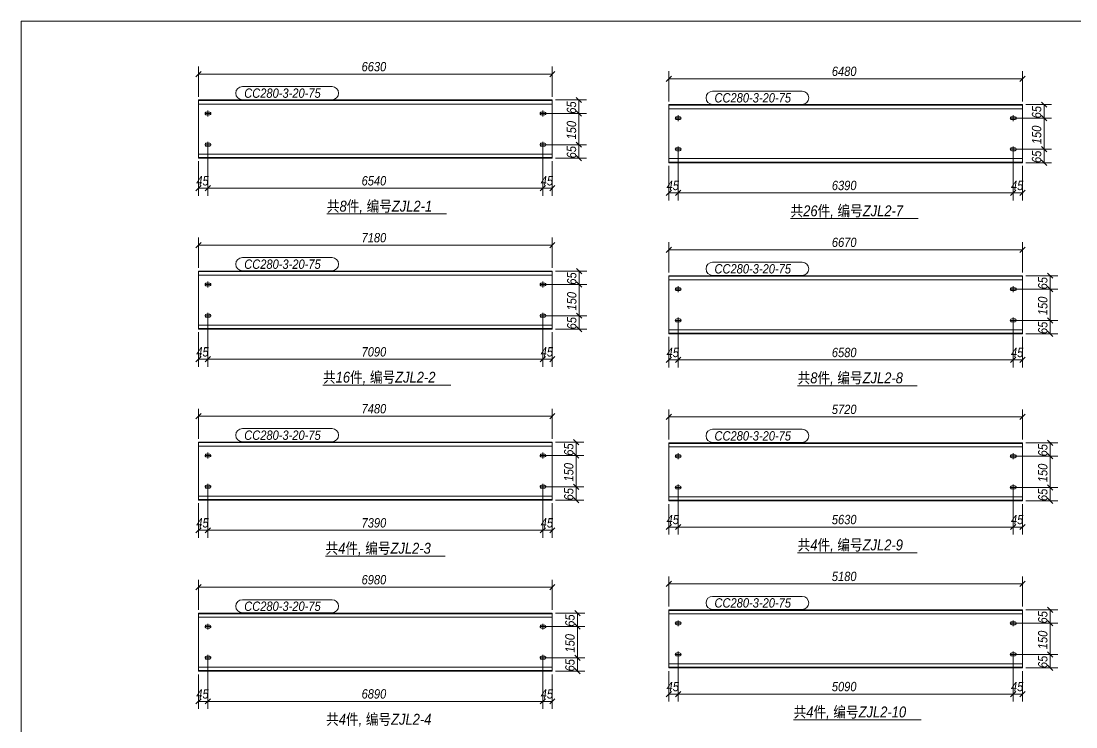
# Model space of a CAD drawing. Extents: x 857 to 4439, y -1249 to 4637.
# Drawn here: x 1462 to 1800.4, y 1367.1 to 1593.6 of the extents above; entities that cross this region are included whole.
import ezdxf

# ---------------------------------------------------------------- set-up
doc = ezdxf.new("R2010")
doc.units = 0
doc.header["$LTSCALE"] = 1000
doc.header["$MEASUREMENT"] = 0
doc.linetypes.add('XKITLINE00', pattern=[0])
doc.linetypes.add('XKITLINE02', pattern=[4, 2, -2])
for name, color, linetype, lineweight in [('Bolt', 7, 'Continuous', 0), ('DrawingSheet', 5, 'Continuous', 0), ('OtherObjectType', 1, 'Continuous', 0), ('Part', 2, 'Continuous', 0), ('PartMark', 3, 'Continuous', 0), ('Z-DIMENSIONS', 1, 'Continuous', 0)]:
    doc.layers.add(name, color=color, linetype=linetype, lineweight=lineweight)
doc.styles.add('Arial Italic', font='ariali.ttf')

# ---------------------------------------------------------------- blocks, each defined once
blk = doc.blocks.new('支架檩条2')
at = {"layer": 'Bolt', "color": 3, "linetype": 'XKITLINE00', "lineweight": 0}
for p, q in [((64.96, 386.28), (64.96, 384.41)), ((172.47, 384.41), (172.47, 386.28)), ((64.02, 385.34), (64.06, 385.52)), ((64.06, 385.16), (64.02, 385.34)), ((64.02, 385.34), (64.02, 385.34)), ((65.89, 385.34), (64.02, 385.34)), ((64.06, 385.52), (64.16, 385.67)), ((64.16, 385.01), (64.06, 385.16)), ((64.16, 385.67), (64.31, 385.77)), ((64.31, 384.91), (64.16, 385.01)), ((64.31, 385.77), (64.49, 385.81)), ((64.49, 384.88), (64.31, 384.91)), ((64.49, 385.81), (65.42, 385.81)), ((65.42, 384.88), (64.49, 384.88)), ((65.42, 385.81), (65.6, 385.77)), ((65.6, 384.91), (65.42, 384.88)), ((65.6, 385.77), (65.75, 385.67)), ((65.75, 385.01), (65.6, 384.91)), ((65.75, 385.67), (65.85, 385.52)), ((65.85, 385.16), (65.75, 385.01)), ((65.85, 385.52), (65.89, 385.34)), ((65.89, 385.34), (65.85, 385.16)), ((65.89, 385.34), (65.89, 385.34)), ((171.54, 385.34), (171.57, 385.52)), ((171.57, 385.16), (171.54, 385.34)), ((171.54, 385.34), (171.54, 385.34)), ((171.54, 385.34), (173.4, 385.34)), ((171.57, 385.52), (171.67, 385.67)), ((171.67, 385.01), (171.57, 385.16)), ((171.67, 385.67), (171.82, 385.77)), ((171.82, 384.91), (171.67, 385.01)), ((171.82, 385.77), (172, 385.81)), ((172, 384.88), (171.82, 384.91)), ((172, 385.81), (172.94, 385.81)), ((172.94, 384.88), (172, 384.88)), ((172.94, 385.81), (173.11, 385.77)), ((173.11, 384.91), (172.94, 384.88)), ((173.11, 385.77), (173.27, 385.67)), ((173.27, 385.01), (173.11, 384.91)), ((173.27, 385.67), (173.37, 385.52)), ((173.37, 385.16), (173.27, 385.01)), ((173.37, 385.52), (173.4, 385.34)), ((173.4, 385.34), (173.37, 385.16)), ((173.4, 385.34), (173.4, 385.34)), ((214.93, 383.85), (214.96, 384.03)), ((214.96, 383.67), (214.93, 383.85)), ((214.93, 383.85), (214.93, 383.85)), ((216.8, 383.85), (214.93, 383.85)), ((214.96, 384.03), (215.07, 384.18)), ((215.07, 383.52), (214.96, 383.67)), ((215.07, 384.18), (215.22, 384.28)), ((215.22, 383.42), (215.07, 383.52)), ((215.22, 384.28), (215.4, 384.31)), ((215.4, 383.38), (215.22, 383.42)), ((215.4, 384.31), (216.33, 384.31)), ((216.33, 383.38), (215.4, 383.38)), ((215.86, 384.78), (215.86, 382.91)), ((216.33, 384.31), (216.51, 384.28)), ((216.51, 383.42), (216.33, 383.38)), ((216.51, 384.28), (216.66, 384.18)), ((216.66, 383.52), (216.51, 383.42)), ((216.66, 384.18), (216.76, 384.03)), ((216.76, 383.67), (216.66, 383.52)), ((216.76, 384.03), (216.8, 383.85)), ((216.8, 383.85), (216.76, 383.67)), ((216.8, 383.85), (216.8, 383.85)), ((322.44, 383.85), (322.48, 384.03)), ((322.48, 383.67), (322.44, 383.85)), ((322.44, 383.85), (322.44, 383.85)), ((322.44, 383.85), (324.31, 383.85)), ((322.48, 384.03), (322.58, 384.18)), ((322.58, 383.52), (322.48, 383.67)), ((322.58, 384.18), (322.73, 384.28)), ((322.73, 383.42), (322.58, 383.52)), ((322.73, 384.28), (322.91, 384.31)), ((322.91, 383.38), (322.73, 383.42)), ((322.91, 384.31), (323.84, 384.31)), ((323.84, 383.38), (322.91, 383.38)), ((323.38, 382.91), (323.38, 384.78)), ((323.84, 384.31), (324.02, 384.28)), ((324.02, 383.42), (323.84, 383.38)), ((324.02, 384.28), (324.17, 384.18)), ((324.17, 383.52), (324.02, 383.42)), ((324.17, 384.18), (324.27, 384.03)), ((324.27, 383.67), (324.17, 383.52)), ((324.27, 384.03), (324.31, 383.85)), ((324.31, 383.85), (324.27, 383.67)), ((324.31, 383.85), (324.31, 383.85)), ((64.16, 375.67), (64.31, 375.77)), ((64.31, 375.77), (64.49, 375.81)), ((64.49, 375.81), (65.42, 375.81)), ((64.96, 376.28), (64.96, 374.41)), ((65.42, 375.81), (65.6, 375.77)), ((65.6, 375.77), (65.75, 375.67)), ((171.67, 375.67), (171.82, 375.77)), ((171.82, 375.77), (172, 375.81)), ((172, 375.81), (172.94, 375.81)), ((172.47, 374.41), (172.47, 376.28)), ((172.94, 375.81), (173.11, 375.77)), ((173.11, 375.77), (173.27, 375.67)), ((64.02, 375.34), (64.06, 375.52)), ((64.06, 375.16), (64.02, 375.34)), ((64.02, 375.34), (64.02, 375.34)), ((65.89, 375.34), (64.02, 375.34)), ((64.06, 375.52), (64.16, 375.67)), ((64.16, 375.01), (64.06, 375.16)), ((64.31, 374.91), (64.16, 375.01)), ((64.49, 374.88), (64.31, 374.91)), ((65.42, 374.88), (64.49, 374.88)), ((65.6, 374.91), (65.42, 374.88)), ((65.75, 375.01), (65.6, 374.91)), ((65.75, 375.67), (65.85, 375.52)), ((65.85, 375.16), (65.75, 375.01)), ((65.85, 375.52), (65.89, 375.34)), ((65.89, 375.34), (65.85, 375.16)), ((65.89, 375.34), (65.89, 375.34)), ((171.54, 375.34), (171.57, 375.52)), ((171.57, 375.16), (171.54, 375.34)), ((171.54, 375.34), (171.54, 375.34)), ((171.54, 375.34), (173.4, 375.34)), ((171.57, 375.52), (171.67, 375.67)), ((171.67, 375.01), (171.57, 375.16)), ((171.82, 374.91), (171.67, 375.01)), ((172, 374.88), (171.82, 374.91)), ((172.94, 374.88), (172, 374.88)), ((173.11, 374.91), (172.94, 374.88)), ((173.27, 375.01), (173.11, 374.91)), ((173.27, 375.67), (173.37, 375.52)), ((173.37, 375.16), (173.27, 375.01)), ((173.37, 375.52), (173.4, 375.34)), ((173.4, 375.34), (173.37, 375.16)), ((173.4, 375.34), (173.4, 375.34)), ((214.93, 373.85), (214.96, 374.03)), ((214.96, 373.67), (214.93, 373.85)), ((214.93, 373.85), (214.93, 373.85)), ((216.8, 373.85), (214.93, 373.85)), ((214.96, 374.03), (215.07, 374.18)), ((215.07, 373.52), (214.96, 373.67)), ((215.07, 374.18), (215.22, 374.28)), ((215.22, 373.42), (215.07, 373.52)), ((215.22, 374.28), (215.4, 374.31)), ((215.4, 373.38), (215.22, 373.42)), ((215.4, 374.31), (216.33, 374.31)), ((216.33, 373.38), (215.4, 373.38)), ((215.86, 374.78), (215.86, 372.91)), ((216.33, 374.31), (216.51, 374.28)), ((216.51, 373.42), (216.33, 373.38)), ((216.51, 374.28), (216.66, 374.18)), ((216.66, 373.52), (216.51, 373.42)), ((216.66, 374.18), (216.76, 374.03)), ((216.76, 373.67), (216.66, 373.52)), ((216.76, 374.03), (216.8, 373.85)), ((216.8, 373.85), (216.76, 373.67)), ((216.8, 373.85), (216.8, 373.85)), ((322.44, 373.85), (322.48, 374.03)), ((322.48, 373.67), (322.44, 373.85)), ((322.44, 373.85), (322.44, 373.85)), ((322.44, 373.85), (324.31, 373.85)), ((322.48, 374.03), (322.58, 374.18)), ((322.58, 373.52), (322.48, 373.67)), ((322.58, 374.18), (322.73, 374.28)), ((322.73, 373.42), (322.58, 373.52)), ((322.73, 374.28), (322.91, 374.31)), ((322.91, 373.38), (322.73, 373.42)), ((322.91, 374.31), (323.84, 374.31)), ((323.84, 373.38), (322.91, 373.38)), ((323.38, 372.91), (323.38, 374.78)), ((323.84, 374.31), (324.02, 374.28)), ((324.02, 373.42), (323.84, 373.38)), ((324.02, 374.28), (324.17, 374.18)), ((324.17, 373.52), (324.02, 373.42)), ((324.17, 374.18), (324.27, 374.03)), ((324.27, 373.67), (324.17, 373.52)), ((324.27, 374.03), (324.31, 373.85)), ((324.31, 373.85), (324.27, 373.67)), ((324.31, 373.85), (324.31, 373.85)), ((64.02, 330.46), (64.06, 330.64)), ((64.06, 330.28), (64.02, 330.46)), ((64.02, 330.46), (64.02, 330.46)), ((65.89, 330.46), (64.02, 330.46)), ((64.06, 330.64), (64.16, 330.79)), ((64.16, 330.13), (64.06, 330.28)), ((64.16, 330.79), (64.31, 330.89)), ((64.31, 330.03), (64.16, 330.13)), ((64.31, 330.89), (64.49, 330.92)), ((64.49, 329.99), (64.31, 330.03)), ((64.49, 330.92), (65.42, 330.92)), ((65.42, 329.99), (64.49, 329.99)), ((64.96, 331.39), (64.96, 329.52)), ((65.42, 330.92), (65.6, 330.89)), ((65.6, 330.03), (65.42, 329.99)), ((65.6, 330.89), (65.75, 330.79)), ((65.75, 330.13), (65.6, 330.03)), ((65.75, 330.79), (65.85, 330.64)), ((65.85, 330.28), (65.75, 330.13)), ((65.85, 330.64), (65.89, 330.46)), ((65.89, 330.46), (65.85, 330.28)), ((65.89, 330.46), (65.89, 330.46)), ((171.54, 330.46), (171.57, 330.64)), ((171.57, 330.28), (171.54, 330.46)), ((171.54, 330.46), (171.54, 330.46)), ((171.54, 330.46), (173.4, 330.46)), ((171.57, 330.64), (171.67, 330.79)), ((171.67, 330.13), (171.57, 330.28)), ((171.67, 330.79), (171.82, 330.89)), ((171.82, 330.03), (171.67, 330.13)), ((171.82, 330.89), (172, 330.92)), ((172, 329.99), (171.82, 330.03)), ((172, 330.92), (172.94, 330.92)), ((172.94, 329.99), (172, 329.99)), ((172.47, 329.52), (172.47, 331.39)), ((172.94, 330.92), (173.11, 330.89)), ((173.11, 330.03), (172.94, 329.99)), ((173.11, 330.89), (173.27, 330.79)), ((173.27, 330.13), (173.11, 330.03)), ((173.27, 330.79), (173.37, 330.64)), ((173.37, 330.28), (173.27, 330.13)), ((173.37, 330.64), (173.4, 330.46)), ((173.4, 330.46), (173.37, 330.28)), ((173.4, 330.46), (173.4, 330.46)), ((214.96, 329.14), (214.93, 328.96)), ((214.93, 328.96), (214.96, 328.78)), ((214.93, 328.96), (214.93, 328.96)), ((216.8, 328.96), (214.93, 328.96)), ((215.07, 329.29), (214.96, 329.14)), ((214.96, 328.78), (215.07, 328.63)), ((215.22, 329.39), (215.07, 329.29)), ((215.07, 328.63), (215.22, 328.53)), ((215.4, 329.43), (215.22, 329.39)), ((215.22, 328.53), (215.4, 328.5)), ((216.33, 329.43), (215.4, 329.43)), ((215.4, 328.5), (216.33, 328.5)), ((215.86, 328.03), (215.86, 329.9)), ((216.51, 329.39), (216.33, 329.43)), ((216.33, 328.5), (216.51, 328.53)), ((216.66, 329.29), (216.51, 329.39)), ((216.51, 328.53), (216.66, 328.63)), ((216.76, 329.14), (216.66, 329.29)), ((216.66, 328.63), (216.76, 328.78)), ((216.8, 328.96), (216.76, 329.14)), ((216.76, 328.78), (216.8, 328.96)), ((216.8, 328.96), (216.8, 328.96)), ((322.48, 329.14), (322.44, 328.96)), ((322.44, 328.96), (322.44, 328.96)), ((322.44, 328.96), (322.48, 328.78)), ((322.44, 328.96), (324.31, 328.96)), ((322.58, 329.29), (322.48, 329.14)), ((322.48, 328.78), (322.58, 328.63)), ((322.73, 329.39), (322.58, 329.29)), ((322.58, 328.63), (322.73, 328.53)), ((322.91, 329.43), (322.73, 329.39)), ((322.73, 328.53), (322.91, 328.5)), ((323.84, 329.43), (322.91, 329.43)), ((322.91, 328.5), (323.84, 328.5)), ((323.38, 329.9), (323.38, 328.03)), ((324.02, 329.39), (323.84, 329.43)), ((323.84, 328.5), (324.02, 328.53)), ((324.17, 329.29), (324.02, 329.39)), ((324.02, 328.53), (324.17, 328.63)), ((324.27, 329.14), (324.17, 329.29)), ((324.17, 328.63), (324.27, 328.78)), ((324.31, 328.96), (324.27, 329.14)), ((324.27, 328.78), (324.31, 328.96)), ((324.31, 328.96), (324.31, 328.96)), ((64.02, 320.46), (64.06, 320.64)), ((64.06, 320.28), (64.02, 320.46)), ((64.02, 320.46), (64.02, 320.46)), ((65.89, 320.46), (64.02, 320.46)), ((64.06, 320.64), (64.16, 320.79)), ((64.16, 320.13), (64.06, 320.28)), ((64.16, 320.79), (64.31, 320.89)), ((64.31, 320.03), (64.16, 320.13)), ((64.31, 320.89), (64.49, 320.92)), ((64.49, 319.99), (64.31, 320.03)), ((64.49, 320.92), (65.42, 320.92)), ((65.42, 319.99), (64.49, 319.99)), ((64.96, 321.39), (64.96, 319.52)), ((65.42, 320.92), (65.6, 320.89)), ((65.6, 320.03), (65.42, 319.99)), ((65.6, 320.89), (65.75, 320.79)), ((65.75, 320.13), (65.6, 320.03)), ((65.75, 320.79), (65.85, 320.64)), ((65.85, 320.28), (65.75, 320.13)), ((65.85, 320.64), (65.89, 320.46)), ((65.89, 320.46), (65.85, 320.28)), ((65.89, 320.46), (65.89, 320.46)), ((171.54, 320.46), (171.57, 320.64)), ((171.57, 320.28), (171.54, 320.46)), ((171.54, 320.46), (171.54, 320.46)), ((171.54, 320.46), (173.4, 320.46)), ((171.57, 320.64), (171.67, 320.79)), ((171.67, 320.13), (171.57, 320.28)), ((171.67, 320.79), (171.82, 320.89)), ((171.82, 320.03), (171.67, 320.13)), ((171.82, 320.89), (172, 320.92)), ((172, 319.99), (171.82, 320.03)), ((172, 320.92), (172.94, 320.92)), ((172.94, 319.99), (172, 319.99)), ((172.47, 319.52), (172.47, 321.39)), ((172.94, 320.92), (173.11, 320.89)), ((173.11, 320.03), (172.94, 319.99)), ((173.11, 320.89), (173.27, 320.79)), ((173.27, 320.13), (173.11, 320.03)), ((173.27, 320.79), (173.37, 320.64)), ((173.37, 320.28), (173.27, 320.13)), ((173.37, 320.64), (173.4, 320.46)), ((173.4, 320.46), (173.37, 320.28)), ((173.4, 320.46), (173.4, 320.46)), ((214.96, 319.14), (214.93, 318.96)), ((214.93, 318.96), (214.96, 318.78)), ((214.93, 318.96), (214.93, 318.96)), ((216.8, 318.96), (214.93, 318.96)), ((215.07, 319.29), (214.96, 319.14)), ((214.96, 318.78), (215.07, 318.63)), ((215.22, 319.39), (215.07, 319.29)), ((215.07, 318.63), (215.22, 318.53)), ((215.4, 319.43), (215.22, 319.39)), ((215.22, 318.53), (215.4, 318.5)), ((216.33, 319.43), (215.4, 319.43)), ((215.4, 318.5), (216.33, 318.5)), ((215.86, 318.03), (215.86, 319.9)), ((216.51, 319.39), (216.33, 319.43)), ((216.33, 318.5), (216.51, 318.53)), ((216.66, 319.29), (216.51, 319.39)), ((216.51, 318.53), (216.66, 318.63)), ((216.76, 319.14), (216.66, 319.29)), ((216.66, 318.63), (216.76, 318.78)), ((216.8, 318.96), (216.76, 319.14)), ((216.76, 318.78), (216.8, 318.96)), ((216.8, 318.96), (216.8, 318.96)), ((322.48, 319.14), (322.44, 318.96)), ((322.44, 318.96), (322.44, 318.96)), ((322.44, 318.96), (322.48, 318.78)), ((322.44, 318.96), (324.31, 318.96)), ((322.58, 319.29), (322.48, 319.14)), ((322.48, 318.78), (322.58, 318.63)), ((322.73, 319.39), (322.58, 319.29)), ((322.58, 318.63), (322.73, 318.53)), ((322.91, 319.43), (322.73, 319.39)), ((322.73, 318.53), (322.91, 318.5)), ((323.84, 319.43), (322.91, 319.43)), ((322.91, 318.5), (323.84, 318.5)), ((323.38, 319.9), (323.38, 318.03)), ((324.02, 319.39), (323.84, 319.43)), ((323.84, 318.5), (324.02, 318.53)), ((324.17, 319.29), (324.02, 319.39)), ((324.02, 318.53), (324.17, 318.63)), ((324.27, 319.14), (324.17, 319.29)), ((324.17, 318.63), (324.27, 318.78)), ((324.31, 318.96), (324.27, 319.14)), ((324.27, 318.78), (324.31, 318.96)), ((324.31, 318.96), (324.31, 318.96)), ((64.02, 275.57), (64.06, 275.75)), ((64.06, 275.39), (64.02, 275.57)), ((64.02, 275.57), (64.02, 275.57)), ((65.89, 275.57), (64.02, 275.57)), ((64.06, 275.75), (64.16, 275.9)), ((64.16, 275.24), (64.06, 275.39)), ((64.16, 275.9), (64.31, 276)), ((64.31, 275.14), (64.16, 275.24)), ((64.31, 276), (64.49, 276.04)), ((64.49, 275.11), (64.31, 275.14)), ((64.49, 276.04), (65.42, 276.04)), ((65.42, 275.11), (64.49, 275.11)), ((64.96, 276.51), (64.96, 274.64)), ((65.42, 276.04), (65.6, 276)), ((65.6, 275.14), (65.42, 275.11)), ((65.6, 276), (65.75, 275.9)), ((65.75, 275.24), (65.6, 275.14)), ((65.75, 275.9), (65.85, 275.75)), ((65.85, 275.39), (65.75, 275.24)), ((65.85, 275.75), (65.89, 275.57)), ((65.89, 275.57), (65.85, 275.39)), ((65.89, 275.57), (65.89, 275.57)), ((171.54, 275.57), (171.57, 275.75)), ((171.57, 275.39), (171.54, 275.57)), ((171.54, 275.57), (171.54, 275.57)), ((171.54, 275.57), (173.4, 275.57)), ((171.57, 275.75), (171.67, 275.9)), ((171.67, 275.24), (171.57, 275.39)), ((171.67, 275.9), (171.82, 276)), ((171.82, 275.14), (171.67, 275.24)), ((171.82, 276), (172, 276.04)), ((172, 275.11), (171.82, 275.14)), ((172, 276.04), (172.94, 276.04)), ((172.94, 275.11), (172, 275.11)), ((172.47, 274.64), (172.47, 276.51)), ((172.94, 276.04), (173.11, 276)), ((173.11, 275.14), (172.94, 275.11)), ((173.11, 276), (173.27, 275.9)), ((173.27, 275.24), (173.11, 275.14)), ((173.27, 275.9), (173.37, 275.75)), ((173.37, 275.39), (173.27, 275.24)), ((173.37, 275.75), (173.4, 275.57)), ((173.4, 275.57), (173.37, 275.39)), ((173.4, 275.57), (173.4, 275.57)), ((214.96, 275.54), (214.93, 275.36)), ((214.93, 275.36), (214.96, 275.18)), ((214.93, 275.36), (214.93, 275.36)), ((216.8, 275.36), (214.93, 275.36)), ((215.07, 275.69), (214.96, 275.54)), ((214.96, 275.18), (215.07, 275.03)), ((215.22, 275.79), (215.07, 275.69)), ((215.07, 275.03), (215.22, 274.93)), ((215.4, 275.82), (215.22, 275.79)), ((215.22, 274.93), (215.4, 274.89)), ((216.33, 275.82), (215.4, 275.82)), ((215.4, 274.89), (216.33, 274.89)), ((215.86, 274.42), (215.86, 276.29)), ((216.51, 275.79), (216.33, 275.82)), ((216.33, 274.89), (216.51, 274.93)), ((216.66, 275.69), (216.51, 275.79)), ((216.51, 274.93), (216.66, 275.03)), ((216.76, 275.54), (216.66, 275.69)), ((216.66, 275.03), (216.76, 275.18)), ((216.8, 275.36), (216.76, 275.54)), ((216.76, 275.18), (216.8, 275.36)), ((216.8, 275.36), (216.8, 275.36)), ((322.48, 275.54), (322.44, 275.36)), ((322.44, 275.36), (322.44, 275.36)), ((322.44, 275.36), (322.48, 275.18)), ((322.44, 275.36), (324.31, 275.36)), ((322.58, 275.69), (322.48, 275.54)), ((322.48, 275.18), (322.58, 275.03)), ((322.73, 275.79), (322.58, 275.69)), ((322.58, 275.03), (322.73, 274.93)), ((322.91, 275.82), (322.73, 275.79)), ((322.73, 274.93), (322.91, 274.89)), ((323.84, 275.82), (322.91, 275.82)), ((322.91, 274.89), (323.84, 274.89)), ((323.38, 276.29), (323.38, 274.42)), ((324.02, 275.79), (323.84, 275.82)), ((323.84, 274.89), (324.02, 274.93)), ((324.17, 275.69), (324.02, 275.79)), ((324.02, 274.93), (324.17, 275.03)), ((324.27, 275.54), (324.17, 275.69)), ((324.17, 275.03), (324.27, 275.18)), ((324.31, 275.36), (324.27, 275.54)), ((324.27, 275.18), (324.31, 275.36)), ((324.31, 275.36), (324.31, 275.36)), ((64.02, 265.57), (64.06, 265.75)), ((64.06, 265.39), (64.02, 265.57)), ((64.02, 265.57), (64.02, 265.57)), ((65.89, 265.57), (64.02, 265.57)), ((64.06, 265.75), (64.16, 265.9)), ((64.16, 265.24), (64.06, 265.39)), ((64.16, 265.9), (64.31, 266)), ((64.31, 265.14), (64.16, 265.24)), ((64.31, 266), (64.49, 266.04)), ((64.49, 265.11), (64.31, 265.14)), ((64.49, 266.04), (65.42, 266.04)), ((65.42, 265.11), (64.49, 265.11)), ((64.96, 266.51), (64.96, 264.64)), ((65.42, 266.04), (65.6, 266)), ((65.6, 265.14), (65.42, 265.11)), ((65.6, 266), (65.75, 265.9)), ((65.75, 265.24), (65.6, 265.14)), ((65.75, 265.9), (65.85, 265.75)), ((65.85, 265.39), (65.75, 265.24)), ((65.85, 265.75), (65.89, 265.57)), ((65.89, 265.57), (65.85, 265.39)), ((65.89, 265.57), (65.89, 265.57)), ((171.54, 265.57), (171.57, 265.75)), ((171.57, 265.39), (171.54, 265.57)), ((171.54, 265.57), (171.54, 265.57)), ((171.54, 265.57), (173.4, 265.57)), ((171.57, 265.75), (171.67, 265.9)), ((171.67, 265.24), (171.57, 265.39)), ((171.67, 265.9), (171.82, 266)), ((171.82, 265.14), (171.67, 265.24)), ((171.82, 266), (172, 266.04)), ((172, 265.11), (171.82, 265.14)), ((172, 266.04), (172.94, 266.04)), ((172.94, 265.11), (172, 265.11)), ((172.47, 264.64), (172.47, 266.51)), ((172.94, 266.04), (173.11, 266)), ((173.11, 265.14), (172.94, 265.11)), ((173.11, 266), (173.27, 265.9)), ((173.27, 265.24), (173.11, 265.14)), ((173.27, 265.9), (173.37, 265.75)), ((173.37, 265.39), (173.27, 265.24)), ((173.37, 265.75), (173.4, 265.57)), ((173.4, 265.57), (173.37, 265.39)), ((173.4, 265.57), (173.4, 265.57)), ((214.96, 265.54), (214.93, 265.36)), ((214.93, 265.36), (214.96, 265.18)), ((214.93, 265.36), (214.93, 265.36)), ((216.8, 265.36), (214.93, 265.36)), ((215.07, 265.69), (214.96, 265.54)), ((214.96, 265.18), (215.07, 265.03)), ((215.22, 265.79), (215.07, 265.69)), ((215.07, 265.03), (215.22, 264.93)), ((215.4, 265.82), (215.22, 265.79)), ((215.22, 264.93), (215.4, 264.89)), ((216.33, 265.82), (215.4, 265.82)), ((215.4, 264.89), (216.33, 264.89)), ((215.86, 264.42), (215.86, 266.29)), ((216.51, 265.79), (216.33, 265.82)), ((216.33, 264.89), (216.51, 264.93)), ((216.66, 265.69), (216.51, 265.79)), ((216.51, 264.93), (216.66, 265.03)), ((216.76, 265.54), (216.66, 265.69)), ((216.66, 265.03), (216.76, 265.18)), ((216.8, 265.36), (216.76, 265.54)), ((216.76, 265.18), (216.8, 265.36)), ((216.8, 265.36), (216.8, 265.36)), ((322.48, 265.54), (322.44, 265.36)), ((322.44, 265.36), (322.44, 265.36)), ((322.44, 265.36), (322.48, 265.18)), ((322.44, 265.36), (324.31, 265.36)), ((322.58, 265.69), (322.48, 265.54)), ((322.48, 265.18), (322.58, 265.03)), ((322.73, 265.79), (322.58, 265.69)), ((322.58, 265.03), (322.73, 264.93)), ((322.91, 265.82), (322.73, 265.79)), ((322.73, 264.93), (322.91, 264.89)), ((323.84, 265.82), (322.91, 265.82)), ((322.91, 264.89), (323.84, 264.89)), ((323.38, 266.29), (323.38, 264.42)), ((324.02, 265.79), (323.84, 265.82)), ((323.84, 264.89), (324.02, 264.93)), ((324.17, 265.69), (324.02, 265.79)), ((324.02, 264.93), (324.17, 265.03)), ((324.27, 265.54), (324.17, 265.69)), ((324.17, 265.03), (324.27, 265.18)), ((324.31, 265.36), (324.27, 265.54)), ((324.27, 265.18), (324.31, 265.36)), ((324.31, 265.36), (324.31, 265.36)), ((64.02, 220.69), (64.06, 220.87)), ((64.06, 220.51), (64.02, 220.69)), ((64.02, 220.69), (64.02, 220.69)), ((65.89, 220.69), (64.02, 220.69)), ((64.06, 220.87), (64.16, 221.02)), ((64.16, 220.36), (64.06, 220.51)), ((64.16, 221.02), (64.31, 221.12)), ((64.31, 220.26), (64.16, 220.36)), ((64.31, 221.12), (64.49, 221.15)), ((64.49, 220.22), (64.31, 220.26)), ((64.49, 221.15), (65.42, 221.15)), ((65.42, 220.22), (64.49, 220.22)), ((64.96, 221.62), (64.96, 219.75)), ((65.42, 221.15), (65.6, 221.12)), ((65.6, 220.26), (65.42, 220.22)), ((65.6, 221.12), (65.75, 221.02)), ((65.75, 220.36), (65.6, 220.26)), ((65.75, 221.02), (65.85, 220.87)), ((65.85, 220.51), (65.75, 220.36)), ((65.85, 220.87), (65.89, 220.69)), ((65.89, 220.69), (65.85, 220.51)), ((65.89, 220.69), (65.89, 220.69)), ((171.54, 220.69), (171.57, 220.87)), ((171.57, 220.51), (171.54, 220.69)), ((171.54, 220.69), (171.54, 220.69)), ((171.54, 220.69), (173.4, 220.69)), ((171.57, 220.87), (171.67, 221.02)), ((171.67, 220.36), (171.57, 220.51)), ((171.67, 221.02), (171.82, 221.12)), ((171.82, 220.26), (171.67, 220.36)), ((171.82, 221.12), (172, 221.15)), ((172, 220.22), (171.82, 220.26)), ((172, 221.15), (172.94, 221.15)), ((172.94, 220.22), (172, 220.22)), ((172.47, 219.75), (172.47, 221.62)), ((172.94, 221.15), (173.11, 221.12)), ((173.11, 220.26), (172.94, 220.22)), ((173.11, 221.12), (173.27, 221.02)), ((173.27, 220.36), (173.11, 220.26)), ((173.27, 221.02), (173.37, 220.87)), ((173.37, 220.51), (173.27, 220.36)), ((173.37, 220.87), (173.4, 220.69)), ((173.4, 220.69), (173.37, 220.51)), ((173.4, 220.69), (173.4, 220.69)), ((214.96, 221.93), (214.93, 221.75)), ((214.93, 221.75), (214.96, 221.57)), ((214.93, 221.75), (214.93, 221.75)), ((216.8, 221.75), (214.93, 221.75)), ((215.07, 222.08), (214.96, 221.93)), ((214.96, 221.57), (215.07, 221.42)), ((215.22, 222.18), (215.07, 222.08)), ((215.07, 221.42), (215.22, 221.32)), ((215.4, 222.22), (215.22, 222.18)), ((215.22, 221.32), (215.4, 221.29)), ((216.33, 222.22), (215.4, 222.22)), ((215.4, 221.29), (216.33, 221.29)), ((215.86, 220.82), (215.86, 222.69)), ((216.51, 222.18), (216.33, 222.22)), ((216.33, 221.29), (216.51, 221.32)), ((216.66, 222.08), (216.51, 222.18)), ((216.51, 221.32), (216.66, 221.42)), ((216.76, 221.93), (216.66, 222.08)), ((216.66, 221.42), (216.76, 221.57)), ((216.8, 221.75), (216.76, 221.93)), ((216.76, 221.57), (216.8, 221.75)), ((216.8, 221.75), (216.8, 221.75)), ((322.48, 221.93), (322.44, 221.75)), ((322.44, 221.75), (322.44, 221.75)), ((322.44, 221.75), (322.48, 221.57)), ((322.44, 221.75), (324.31, 221.75)), ((322.58, 222.08), (322.48, 221.93)), ((322.48, 221.57), (322.58, 221.42)), ((322.73, 222.18), (322.58, 222.08)), ((322.58, 221.42), (322.73, 221.32)), ((322.91, 222.22), (322.73, 222.18)), ((322.73, 221.32), (322.91, 221.29)), ((323.84, 222.22), (322.91, 222.22)), ((322.91, 221.29), (323.84, 221.29)), ((323.38, 222.69), (323.38, 220.82)), ((324.02, 222.18), (323.84, 222.22)), ((323.84, 221.29), (324.02, 221.32)), ((324.17, 222.08), (324.02, 222.18)), ((324.02, 221.32), (324.17, 221.42)), ((324.27, 221.93), (324.17, 222.08)), ((324.17, 221.42), (324.27, 221.57)), ((324.31, 221.75), (324.27, 221.93)), ((324.27, 221.57), (324.31, 221.75)), ((324.31, 221.75), (324.31, 221.75)), ((64.02, 210.69), (64.06, 210.87)), ((64.06, 210.51), (64.02, 210.69)), ((64.02, 210.69), (64.02, 210.69)), ((65.89, 210.69), (64.02, 210.69)), ((64.06, 210.87), (64.16, 211.02)), ((64.16, 210.36), (64.06, 210.51)), ((64.16, 211.02), (64.31, 211.12)), ((64.31, 210.26), (64.16, 210.36)), ((64.31, 211.12), (64.49, 211.15)), ((64.49, 210.22), (64.31, 210.26)), ((64.49, 211.15), (65.42, 211.15)), ((65.42, 210.22), (64.49, 210.22)), ((64.96, 211.62), (64.96, 209.75)), ((65.42, 211.15), (65.6, 211.12)), ((65.6, 210.26), (65.42, 210.22)), ((65.6, 211.12), (65.75, 211.02)), ((65.75, 210.36), (65.6, 210.26)), ((65.75, 211.02), (65.85, 210.87)), ((65.85, 210.51), (65.75, 210.36)), ((65.85, 210.87), (65.89, 210.69)), ((65.89, 210.69), (65.85, 210.51)), ((65.89, 210.69), (65.89, 210.69)), ((171.54, 210.69), (171.57, 210.87)), ((171.57, 210.51), (171.54, 210.69)), ((171.54, 210.69), (171.54, 210.69)), ((171.54, 210.69), (173.4, 210.69)), ((171.57, 210.87), (171.67, 211.02)), ((171.67, 210.36), (171.57, 210.51)), ((171.67, 211.02), (171.82, 211.12)), ((171.82, 210.26), (171.67, 210.36)), ((171.82, 211.12), (172, 211.15)), ((172, 210.22), (171.82, 210.26)), ((172, 211.15), (172.94, 211.15)), ((172.94, 210.22), (172, 210.22)), ((172.47, 209.75), (172.47, 211.62)), ((172.94, 211.15), (173.11, 211.12)), ((173.11, 210.26), (172.94, 210.22)), ((173.11, 211.12), (173.27, 211.02)), ((173.27, 210.36), (173.11, 210.26)), ((173.27, 211.02), (173.37, 210.87)), ((173.37, 210.51), (173.27, 210.36)), ((173.37, 210.87), (173.4, 210.69)), ((173.4, 210.69), (173.37, 210.51)), ((173.4, 210.69), (173.4, 210.69)), ((214.96, 211.93), (214.93, 211.75)), ((214.93, 211.75), (214.96, 211.57)), ((214.93, 211.75), (214.93, 211.75)), ((216.8, 211.75), (214.93, 211.75)), ((215.07, 212.08), (214.96, 211.93)), ((214.96, 211.57), (215.07, 211.42)), ((215.22, 212.18), (215.07, 212.08)), ((215.07, 211.42), (215.22, 211.32)), ((215.4, 212.22), (215.22, 212.18)), ((215.22, 211.32), (215.4, 211.29)), ((216.33, 212.22), (215.4, 212.22)), ((215.4, 211.29), (216.33, 211.29)), ((215.86, 210.82), (215.86, 212.69)), ((216.51, 212.18), (216.33, 212.22)), ((216.33, 211.29), (216.51, 211.32)), ((216.66, 212.08), (216.51, 212.18)), ((216.51, 211.32), (216.66, 211.42)), ((216.76, 211.93), (216.66, 212.08)), ((216.66, 211.42), (216.76, 211.57)), ((216.8, 211.75), (216.76, 211.93)), ((216.76, 211.57), (216.8, 211.75)), ((216.8, 211.75), (216.8, 211.75)), ((322.48, 211.93), (322.44, 211.75)), ((322.44, 211.75), (322.44, 211.75)), ((322.44, 211.75), (322.48, 211.57)), ((322.44, 211.75), (324.31, 211.75)), ((322.58, 212.08), (322.48, 211.93)), ((322.48, 211.57), (322.58, 211.42)), ((322.73, 212.18), (322.58, 212.08)), ((322.58, 211.42), (322.73, 211.32)), ((322.91, 212.22), (322.73, 212.18)), ((322.73, 211.32), (322.91, 211.29)), ((323.84, 212.22), (322.91, 212.22)), ((322.91, 211.29), (323.84, 211.29)), ((323.38, 212.69), (323.38, 210.82)), ((324.02, 212.18), (323.84, 212.22)), ((323.84, 211.29), (324.02, 211.32)), ((324.17, 212.08), (324.02, 212.18)), ((324.02, 211.32), (324.17, 211.42)), ((324.27, 211.93), (324.17, 212.08)), ((324.17, 211.42), (324.27, 211.57)), ((324.31, 211.75), (324.27, 211.93)), ((324.27, 211.57), (324.31, 211.75)), ((324.31, 211.75), (324.31, 211.75))]:
    blk.add_line(p, q, dxfattribs=at)
at = {"layer": 'DrawingSheet', "color": 5, "linetype": 'XKITLINE00', "lineweight": 0}
for p, q in [((589, 415), (5, 415)), ((5, 415), (5, 5))]:
    blk.add_line(p, q, dxfattribs=at)
at = {"layer": 'OtherObjectType', "color": 1, "linetype": 'XKITLINE00', "lineweight": 0}
for p, q in [((103.13, 353.1), (141.51, 353.1)), ((251.92, 351.6), (292.89, 351.6)), ((101.88, 298.21), (142.85, 298.21)), ((254.2, 298), (292.58, 298)), ((254.2, 244.39), (292.58, 244.39)), ((102.7, 243.33), (141.07, 243.33)), ((252.91, 190.79), (293.88, 190.79))]:
    blk.add_line(p, q, dxfattribs=at)
at = {"layer": 'Part', "color": 2, "linetype": 'XKITLINE00', "lineweight": 0}
for p, q in [((61.96, 371.01), (61.96, 389.68)), ((118.64, 389.68), (61.96, 389.68)), ((175.47, 389.68), (118.74, 389.68)), ((175.47, 371.01), (175.47, 389.68)), ((118.64, 388.34), (61.96, 388.34)), ((175.47, 388.34), (118.74, 388.34)), ((212.86, 388.18), (212.86, 369.51)), ((269.54, 388.18), (212.86, 388.18)), ((269.54, 386.85), (212.86, 386.85)), ((326.38, 388.18), (269.64, 388.18)), ((326.38, 386.85), (269.64, 386.85)), ((326.38, 369.51), (326.38, 388.18)), ((118.64, 372.34), (61.96, 372.34)), ((175.47, 372.34), (118.74, 372.34)), ((118.64, 371.01), (61.96, 371.01)), ((175.47, 371.01), (118.74, 371.01)), ((269.54, 370.85), (212.86, 370.85)), ((212.86, 369.51), (269.54, 369.51)), ((326.38, 370.85), (269.64, 370.85)), ((269.64, 369.51), (326.38, 369.51)), ((61.96, 316.12), (61.96, 334.79)), ((118.64, 334.79), (61.96, 334.79)), ((118.64, 333.46), (61.96, 333.46)), ((175.47, 334.79), (118.74, 334.79)), ((175.47, 333.46), (118.74, 333.46)), ((175.47, 316.12), (175.47, 334.79)), ((212.86, 333.3), (212.86, 314.63)), ((269.54, 333.3), (212.86, 333.3)), ((269.54, 331.96), (212.86, 331.96)), ((326.38, 333.3), (269.64, 333.3)), ((326.38, 331.96), (269.64, 331.96)), ((326.38, 314.63), (326.38, 333.3)), ((118.64, 317.46), (61.96, 317.46)), ((118.64, 316.12), (61.96, 316.12)), ((175.47, 317.46), (118.74, 317.46)), ((175.47, 316.12), (118.74, 316.12)), ((269.54, 315.96), (212.86, 315.96)), ((326.38, 315.96), (269.64, 315.96)), ((212.86, 314.63), (269.54, 314.63)), ((269.64, 314.63), (326.38, 314.63)), ((61.96, 279.91), (61.96, 261.24)), ((118.64, 279.91), (61.96, 279.91)), ((118.64, 278.57), (61.96, 278.57)), ((175.47, 279.91), (118.74, 279.91)), ((175.47, 278.57), (118.74, 278.57)), ((175.47, 261.24), (175.47, 279.91)), ((212.86, 261.02), (212.86, 279.69)), ((269.54, 279.69), (212.86, 279.69)), ((269.54, 278.36), (212.86, 278.36)), ((326.38, 279.69), (269.64, 279.69)), ((326.38, 278.36), (269.64, 278.36)), ((326.38, 261.02), (326.38, 279.69)), ((118.64, 262.57), (61.96, 262.57)), ((61.96, 261.24), (118.64, 261.24)), ((175.47, 262.57), (118.74, 262.57)), ((118.74, 261.24), (175.47, 261.24)), ((269.54, 262.36), (212.86, 262.36)), ((269.54, 261.02), (212.86, 261.02)), ((326.38, 262.36), (269.64, 262.36)), ((326.38, 261.02), (269.64, 261.02)), ((61.96, 225.02), (61.96, 206.35)), ((118.64, 225.02), (61.96, 225.02)), ((118.64, 223.69), (61.96, 223.69)), ((175.47, 225.02), (118.74, 225.02)), ((175.47, 223.69), (118.74, 223.69)), ((175.47, 206.35), (175.47, 225.02)), ((212.86, 226.09), (212.86, 207.42)), ((269.54, 226.09), (212.86, 226.09)), ((269.54, 224.75), (212.86, 224.75)), ((326.38, 226.09), (269.64, 226.09)), ((326.38, 224.75), (269.64, 224.75)), ((326.38, 207.42), (326.38, 226.09)), ((118.64, 207.69), (61.96, 207.69)), ((175.47, 207.69), (118.74, 207.69)), ((269.54, 208.75), (212.86, 208.75)), ((212.86, 207.42), (269.54, 207.42)), ((326.38, 208.75), (269.64, 208.75)), ((269.64, 207.42), (326.38, 207.42)), ((61.96, 206.35), (118.64, 206.35)), ((118.74, 206.35), (175.47, 206.35))]:
    blk.add_line(p, q, dxfattribs=at)
at = {"layer": 'Part', "color": 7, "linetype": 'XKITLINE02', "lineweight": 0}
for p, q in [((118.64, 389.48), (61.96, 389.48)), ((175.47, 389.48), (118.74, 389.48)), ((269.54, 387.98), (212.86, 387.98)), ((326.38, 387.98), (269.64, 387.98)), ((118.64, 371.21), (61.96, 371.21)), ((175.47, 371.21), (118.74, 371.21)), ((269.54, 369.71), (212.86, 369.71)), ((326.38, 369.71), (269.64, 369.71)), ((118.64, 334.59), (61.96, 334.59)), ((175.47, 334.59), (118.74, 334.59)), ((269.54, 333.1), (212.86, 333.1)), ((326.38, 333.1), (269.64, 333.1)), ((118.64, 316.32), (61.96, 316.32)), ((175.47, 316.32), (118.74, 316.32)), ((269.54, 314.83), (212.86, 314.83)), ((326.38, 314.83), (269.64, 314.83)), ((118.64, 279.71), (61.96, 279.71)), ((175.47, 279.71), (118.74, 279.71)), ((269.54, 279.49), (212.86, 279.49)), ((326.38, 279.49), (269.64, 279.49)), ((118.64, 261.44), (61.96, 261.44)), ((175.47, 261.44), (118.74, 261.44)), ((269.54, 261.22), (212.86, 261.22)), ((326.38, 261.22), (269.64, 261.22)), ((118.64, 224.82), (61.96, 224.82)), ((175.47, 224.82), (118.74, 224.82)), ((269.54, 225.89), (212.86, 225.89)), ((326.38, 225.89), (269.64, 225.89)), ((118.64, 206.55), (61.96, 206.55)), ((175.47, 206.55), (118.74, 206.55)), ((269.54, 207.62), (212.86, 207.62)), ((326.38, 207.62), (269.64, 207.62))]:
    blk.add_line(p, q, dxfattribs=at)
at = {"layer": 'PartMark', "color": 1, "linetype": 'XKITLINE00', "lineweight": 0}
for p, q in [((76, 393.98), (104.77, 393.98)), ((76, 389.78), (104.77, 389.78)), ((226.91, 392.48), (255.68, 392.48)), ((226.91, 388.28), (255.68, 388.28)), ((76, 339.09), (104.77, 339.09)), ((226.91, 337.6), (255.68, 337.6)), ((76, 334.89), (104.77, 334.89)), ((226.91, 333.4), (255.68, 333.4)), ((76, 284.21), (104.77, 284.21)), ((226.91, 283.99), (255.68, 283.99)), ((76, 280.01), (104.77, 280.01)), ((226.91, 279.79), (255.68, 279.79)), ((226.91, 230.39), (255.68, 230.39)), ((76, 229.32), (104.77, 229.32)), ((76, 225.12), (104.77, 225.12)), ((226.91, 226.19), (255.68, 226.19))]:
    blk.add_line(p, q, dxfattribs=at)
for centre, start, end in [((76, 391.88), 90, 270), ((104.77, 391.88), 270, 90), ((226.91, 390.38), 90, 270), ((255.68, 390.38), 270, 90), ((76, 336.99), 90, 270), ((104.77, 336.99), 270, 90), ((226.91, 335.5), 90, 270), ((255.68, 335.5), 270, 90), ((76, 282.11), 90, 270), ((104.77, 282.11), 270, 90), ((226.91, 281.89), 90, 270), ((255.68, 281.89), 270, 90), ((226.91, 228.29), 90, 270), ((255.68, 228.29), 270, 90), ((76, 227.22), 90, 270), ((104.77, 227.22), 270, 90)]:
    blk.add_arc(centre, 2.1, start, end, dxfattribs=at)
at = {"layer": 'Z-DIMENSIONS', "color": 4, "linetype": 'XKITLINE00', "lineweight": 0}
for p, q in [((61.96, 390.68), (61.96, 400.38)), ((175.47, 390.68), (175.47, 400.38)), ((62.8, 398.83), (61.11, 397.14)), ((61.96, 397.98), (175.47, 397.98)), ((176.32, 398.83), (174.62, 397.14)), ((213.71, 397.34), (212.01, 395.64)), ((212.86, 389.18), (212.86, 398.89)), ((212.86, 396.49), (326.38, 396.49)), ((327.22, 397.34), (325.53, 395.64)), ((326.38, 389.18), (326.38, 398.89)), ((176.47, 389.68), (186.41, 389.68)), ((183.16, 390.52), (184.86, 388.83)), ((184.01, 385.34), (184.01, 389.68)), ((183.16, 386.19), (184.86, 384.49)), ((183.16, 386.19), (184.86, 384.49)), ((327.38, 388.18), (335.67, 388.18)), ((332.42, 389.03), (334.12, 387.33)), ((333.27, 383.85), (333.27, 388.18)), ((173.47, 385.34), (186.41, 385.34)), ((173.47, 385.34), (186.41, 385.34)), ((184.01, 375.34), (184.01, 385.34)), ((324.38, 383.85), (335.67, 383.85)), ((324.38, 383.85), (335.67, 383.85)), ((332.42, 384.7), (334.12, 383)), ((332.42, 384.7), (334.12, 383)), ((333.27, 373.85), (333.27, 383.85)), ((183.16, 376.19), (184.86, 374.49)), ((183.16, 376.19), (184.86, 374.49)), ((64.96, 374.34), (64.96, 358.95)), ((64.96, 374.34), (64.96, 358.95)), ((172.47, 374.34), (172.47, 358.95)), ((172.47, 374.34), (172.47, 358.95)), ((173.47, 375.34), (186.41, 375.34)), ((173.47, 375.34), (186.41, 375.34)), ((184.01, 371.01), (184.01, 375.34)), ((215.86, 372.85), (215.86, 357.45)), ((215.86, 372.85), (215.86, 357.45)), ((323.38, 372.85), (323.38, 357.45)), ((323.38, 372.85), (323.38, 357.45)), ((324.38, 373.85), (335.67, 373.85)), ((324.38, 373.85), (335.67, 373.85)), ((332.42, 374.7), (334.12, 373)), ((332.42, 374.7), (334.12, 373)), ((333.27, 369.51), (333.27, 373.85)), ((61.96, 370.01), (61.96, 358.95)), ((175.47, 370.01), (175.47, 358.95)), ((176.47, 371.01), (186.41, 371.01)), ((183.16, 371.86), (184.86, 370.16)), ((327.38, 369.51), (335.67, 369.51)), ((332.42, 370.36), (334.12, 368.67)), ((212.86, 368.51), (212.86, 357.45)), ((326.38, 368.51), (326.38, 357.45)), ((62.8, 362.2), (61.11, 360.5)), ((65.8, 362.2), (64.11, 360.5)), ((65.8, 362.2), (64.11, 360.5)), ((173.32, 362.2), (171.62, 360.5)), ((173.32, 362.2), (171.62, 360.5)), ((176.32, 362.2), (174.62, 360.5)), ((61.96, 361.35), (64.96, 361.35)), ((64.96, 361.35), (172.47, 361.35)), ((172.47, 361.35), (175.47, 361.35)), ((213.71, 360.7), (212.01, 359.01)), ((212.86, 359.85), (215.86, 359.85)), ((216.71, 360.7), (215.01, 359.01)), ((216.71, 360.7), (215.01, 359.01)), ((215.86, 359.85), (323.38, 359.85)), ((324.22, 360.7), (322.53, 359.01)), ((324.22, 360.7), (322.53, 359.01)), ((323.38, 359.85), (326.38, 359.85)), ((327.22, 360.7), (325.53, 359.01)), ((61.96, 335.79), (61.96, 345.5)), ((175.47, 335.79), (175.47, 345.5)), ((62.8, 343.95), (61.11, 342.25)), ((61.96, 343.1), (175.47, 343.1)), ((176.32, 343.95), (174.62, 342.25)), ((213.71, 342.45), (212.01, 340.76)), ((212.86, 334.3), (212.86, 344)), ((327.22, 342.45), (325.53, 340.76)), ((326.38, 334.3), (326.38, 344)), ((212.86, 341.6), (326.38, 341.6)), ((183.25, 335.64), (184.95, 333.94)), ((176.47, 334.79), (186.5, 334.79)), ((184.1, 330.46), (184.1, 334.79)), ((327.38, 333.3), (337.65, 333.3)), ((334.4, 334.14), (336.1, 332.45)), ((335.25, 328.96), (335.25, 333.3)), ((173.47, 330.46), (186.5, 330.46)), ((173.47, 330.46), (186.5, 330.46)), ((183.25, 331.31), (184.95, 329.61)), ((183.25, 331.31), (184.95, 329.61)), ((184.1, 320.46), (184.1, 330.46)), ((324.38, 328.96), (337.65, 328.96)), ((324.38, 328.96), (337.65, 328.96)), ((334.4, 329.81), (336.1, 328.11)), ((334.4, 329.81), (336.1, 328.11)), ((335.25, 318.96), (335.25, 328.96)), ((64.96, 319.46), (64.96, 304.06)), ((64.96, 319.46), (64.96, 304.06)), ((172.47, 319.46), (172.47, 304.06)), ((172.47, 319.46), (172.47, 304.06)), ((173.47, 320.46), (186.5, 320.46)), ((173.47, 320.46), (186.5, 320.46)), ((183.25, 321.31), (184.95, 319.61)), ((183.25, 321.31), (184.95, 319.61)), ((184.1, 316.12), (184.1, 320.46)), ((324.38, 318.96), (337.65, 318.96)), ((324.38, 318.96), (337.65, 318.96)), ((334.4, 319.81), (336.1, 318.11)), ((334.4, 319.81), (336.1, 318.11)), ((335.25, 314.63), (335.25, 318.96)), ((61.96, 315.12), (61.96, 304.06)), ((175.47, 315.12), (175.47, 304.06)), ((176.47, 316.12), (186.5, 316.12)), ((183.25, 316.97), (184.95, 315.28)), ((215.86, 317.96), (215.86, 303.85)), ((215.86, 317.96), (215.86, 303.85)), ((323.38, 317.96), (323.38, 303.85)), ((323.38, 317.96), (323.38, 303.85)), ((334.4, 315.48), (336.1, 313.78)), ((212.86, 313.63), (212.86, 303.85)), ((326.38, 313.63), (326.38, 303.85)), ((327.38, 314.63), (337.65, 314.63)), ((62.8, 307.31), (61.11, 305.62)), ((61.96, 306.46), (64.96, 306.46)), ((65.8, 307.31), (64.11, 305.62)), ((65.8, 307.31), (64.11, 305.62)), ((64.96, 306.46), (172.47, 306.46)), ((173.32, 307.31), (171.62, 305.62)), ((173.32, 307.31), (171.62, 305.62)), ((172.47, 306.46), (175.47, 306.46)), ((176.32, 307.31), (174.62, 305.62)), ((213.71, 307.1), (212.01, 305.4)), ((212.86, 306.25), (215.86, 306.25)), ((216.71, 307.1), (215.01, 305.4)), ((216.71, 307.1), (215.01, 305.4)), ((215.86, 306.25), (323.38, 306.25)), ((324.22, 307.1), (322.53, 305.4)), ((324.22, 307.1), (322.53, 305.4)), ((323.38, 306.25), (326.38, 306.25)), ((327.22, 307.1), (325.53, 305.4)), ((62.8, 289.06), (61.11, 287.37)), ((61.96, 280.91), (61.96, 290.61)), ((61.96, 288.21), (175.47, 288.21)), ((176.32, 289.06), (174.62, 287.37)), ((175.47, 280.91), (175.47, 290.61)), ((213.71, 288.85), (212.01, 287.15)), ((212.86, 280.69), (212.86, 290.4)), ((212.86, 288), (326.38, 288)), ((327.22, 288.85), (325.53, 287.15)), ((326.38, 280.69), (326.38, 290.4)), ((176.47, 279.91), (185.54, 279.91)), ((182.29, 280.75), (183.99, 279.06)), ((183.14, 275.57), (183.14, 279.91)), ((327.38, 279.69), (337.65, 279.69)), ((334.4, 280.54), (336.1, 278.84)), ((335.25, 275.36), (335.25, 279.69)), ((173.47, 275.57), (185.54, 275.57)), ((173.47, 275.57), (185.54, 275.57)), ((182.29, 276.42), (183.99, 274.72)), ((182.29, 276.42), (183.99, 274.72)), ((183.14, 265.57), (183.14, 275.57)), ((324.38, 275.36), (337.65, 275.36)), ((324.38, 275.36), (337.65, 275.36)), ((334.4, 276.21), (336.1, 274.51)), ((334.4, 276.21), (336.1, 274.51)), ((335.25, 265.36), (335.25, 275.36)), ((64.96, 264.57), (64.96, 249.18)), ((64.96, 264.57), (64.96, 249.18)), ((172.47, 264.57), (172.47, 249.18)), ((172.47, 264.57), (172.47, 249.18)), ((173.47, 265.57), (185.54, 265.57)), ((173.47, 265.57), (185.54, 265.57)), ((182.29, 266.42), (183.99, 264.72)), ((182.29, 266.42), (183.99, 264.72)), ((183.14, 261.24), (183.14, 265.57)), ((215.86, 264.36), (215.86, 250.24)), ((215.86, 264.36), (215.86, 250.24)), ((323.38, 264.36), (323.38, 250.24)), ((323.38, 264.36), (323.38, 250.24)), ((324.38, 265.36), (337.65, 265.36)), ((324.38, 265.36), (337.65, 265.36)), ((334.4, 266.21), (336.1, 264.51)), ((334.4, 266.21), (336.1, 264.51)), ((335.25, 261.02), (335.25, 265.36)), ((176.47, 261.24), (185.54, 261.24)), ((182.29, 262.09), (183.99, 260.39)), ((327.38, 261.02), (337.65, 261.02)), ((334.4, 261.87), (336.1, 260.18)), ((61.96, 260.24), (61.96, 249.18)), ((175.47, 260.24), (175.47, 249.18)), ((212.86, 260.02), (212.86, 250.24)), ((326.38, 260.02), (326.38, 250.24)), ((62.8, 252.43), (61.11, 250.73)), ((61.96, 251.58), (64.96, 251.58)), ((65.8, 252.43), (64.11, 250.73)), ((65.8, 252.43), (64.11, 250.73)), ((64.96, 251.58), (172.47, 251.58)), ((173.32, 252.43), (171.62, 250.73)), ((173.32, 252.43), (171.62, 250.73)), ((172.47, 251.58), (175.47, 251.58)), ((176.32, 252.43), (174.62, 250.73)), ((213.71, 253.49), (212.01, 251.8)), ((212.86, 252.64), (215.86, 252.64)), ((216.71, 253.49), (215.01, 251.8)), ((216.71, 253.49), (215.01, 251.8)), ((215.86, 252.64), (323.38, 252.64)), ((324.22, 253.49), (322.53, 251.8)), ((324.22, 253.49), (322.53, 251.8)), ((323.38, 252.64), (326.38, 252.64)), ((327.22, 253.49), (325.53, 251.8)), ((62.8, 234.18), (61.11, 232.48)), ((61.96, 226.02), (61.96, 235.73)), ((176.32, 234.18), (174.62, 232.48)), ((175.47, 226.02), (175.47, 235.73)), ((213.71, 235.24), (212.01, 233.55)), ((212.86, 227.09), (212.86, 236.79)), ((212.86, 234.39), (326.38, 234.39)), ((327.22, 235.24), (325.53, 233.55)), ((326.38, 227.09), (326.38, 236.79)), ((61.96, 233.33), (175.47, 233.33)), ((334.4, 226.93), (336.1, 225.24)), ((176.47, 225.02), (185.92, 225.02)), ((182.68, 225.87), (184.37, 224.17)), ((183.52, 220.69), (183.52, 225.02)), ((327.38, 226.09), (337.65, 226.09)), ((335.25, 221.75), (335.25, 226.09)), ((173.47, 220.69), (185.92, 220.69)), ((173.47, 220.69), (185.92, 220.69)), ((182.68, 221.54), (184.37, 219.84)), ((182.68, 221.54), (184.37, 219.84)), ((183.52, 210.69), (183.52, 220.69)), ((324.38, 221.75), (337.65, 221.75)), ((324.38, 221.75), (337.65, 221.75)), ((334.4, 222.6), (336.1, 220.9)), ((334.4, 222.6), (336.1, 220.9)), ((335.25, 211.75), (335.25, 221.75)), ((173.47, 210.69), (185.92, 210.69)), ((173.47, 210.69), (185.92, 210.69)), ((182.68, 211.54), (184.37, 209.84)), ((182.68, 211.54), (184.37, 209.84)), ((183.52, 206.35), (183.52, 210.69)), ((215.86, 210.75), (215.86, 196.64)), ((215.86, 210.75), (215.86, 196.64)), ((323.38, 210.75), (323.38, 196.64)), ((323.38, 210.75), (323.38, 196.64)), ((324.38, 211.75), (337.65, 211.75)), ((324.38, 211.75), (337.65, 211.75)), ((334.4, 212.6), (336.1, 210.9)), ((334.4, 212.6), (336.1, 210.9)), ((335.25, 207.42), (335.25, 211.75)), ((64.96, 209.69), (64.96, 194.29)), ((64.96, 209.69), (64.96, 194.29)), ((172.47, 209.69), (172.47, 194.29)), ((172.47, 209.69), (172.47, 194.29)), ((182.68, 207.2), (184.37, 205.51)), ((327.38, 207.42), (337.65, 207.42)), ((334.4, 208.27), (336.1, 206.57)), ((61.96, 205.35), (61.96, 194.29)), ((175.47, 205.35), (175.47, 194.29)), ((176.47, 206.35), (185.92, 206.35)), ((212.86, 206.42), (212.86, 196.64)), ((326.38, 206.42), (326.38, 196.64)), ((213.71, 199.89), (212.01, 198.19)), ((216.71, 199.89), (215.01, 198.19)), ((216.71, 199.89), (215.01, 198.19)), ((324.22, 199.89), (322.53, 198.19)), ((324.22, 199.89), (322.53, 198.19)), ((327.22, 199.89), (325.53, 198.19)), ((62.8, 197.54), (61.11, 195.85)), ((61.96, 196.69), (64.96, 196.69)), ((65.8, 197.54), (64.11, 195.85)), ((65.8, 197.54), (64.11, 195.85)), ((64.96, 196.69), (172.47, 196.69)), ((173.32, 197.54), (171.62, 195.85)), ((173.32, 197.54), (171.62, 195.85)), ((172.47, 196.69), (175.47, 196.69)), ((176.32, 197.54), (174.62, 195.85)), ((212.86, 199.04), (215.86, 199.04)), ((215.86, 199.04), (323.38, 199.04)), ((323.38, 199.04), (326.38, 199.04))]:
    blk.add_line(p, q, dxfattribs=at)
at = {"layer": 'Z-DIMENSIONS', "color": 3}
for p in [(61.96, 397.98), (175.47, 397.98), (212.86, 396.49), (326.38, 396.49), (184.01, 389.68), (333.27, 388.18), (184.01, 385.34), (184.01, 385.34), (333.27, 383.85), (333.27, 383.85), (184.01, 375.34), (184.01, 375.34), (333.27, 373.85), (333.27, 373.85), (184.01, 371.01), (333.27, 369.51), (61.96, 361.35), (64.96, 361.35), (64.96, 361.35), (172.47, 361.35), (172.47, 361.35), (175.47, 361.35), (212.86, 359.85), (215.86, 359.85), (215.86, 359.85), (323.38, 359.85), (323.38, 359.85), (326.38, 359.85), (61.96, 343.1), (175.47, 343.1), (212.86, 341.6), (326.38, 341.6), (184.1, 334.79), (335.25, 333.3), (184.1, 330.46), (184.1, 330.46), (335.25, 328.96), (335.25, 328.96), (184.1, 320.46), (184.1, 320.46), (335.25, 318.96), (335.25, 318.96), (184.1, 316.12), (335.25, 314.63), (61.96, 306.46), (64.96, 306.46), (64.96, 306.46), (172.47, 306.46), (172.47, 306.46), (175.47, 306.46), (212.86, 306.25), (215.86, 306.25), (215.86, 306.25), (323.38, 306.25), (323.38, 306.25), (326.38, 306.25), (61.96, 288.21), (175.47, 288.21), (212.86, 288), (326.38, 288), (183.14, 279.91), (335.25, 279.69), (183.14, 275.57), (183.14, 275.57), (335.25, 275.36), (335.25, 275.36), (183.14, 265.57), (183.14, 265.57), (335.25, 265.36), (335.25, 265.36), (183.14, 261.24), (335.25, 261.02), (61.96, 251.58), (64.96, 251.58), (64.96, 251.58), (172.47, 251.58), (172.47, 251.58), (175.47, 251.58), (212.86, 252.64), (215.86, 252.64), (215.86, 252.64), (323.38, 252.64), (323.38, 252.64), (326.38, 252.64), (212.86, 234.39), (326.38, 234.39), (61.96, 233.33), (175.47, 233.33), (183.52, 225.02), (335.25, 226.09), (183.52, 220.69), (183.52, 220.69), (335.25, 221.75), (335.25, 221.75), (183.52, 210.69), (183.52, 210.69), (335.25, 211.75), (335.25, 211.75), (335.25, 207.42), (183.52, 206.35), (61.96, 196.69), (64.96, 196.69), (64.96, 196.69), (172.47, 196.69), (172.47, 196.69), (175.47, 196.69), (212.86, 199.04), (215.86, 199.04), (215.86, 199.04), (323.38, 199.04), (323.38, 199.04), (326.38, 199.04)]:
    blk.add_point(p, dxfattribs=at)
at = {"layer": 'OtherObjectType', "color": 1, "style": 'Arial Italic', "width": 0.85}
for s, p in [('共8件, 编号ZJL2-1', (103.13, 353.85)), ('共26件, 编号ZJL2-7', (251.92, 352.35)), ('共16件, 编号ZJL2-2', (101.88, 298.96)), ('共8件, 编号ZJL2-8', (254.2, 298.75)), ('共4件, 编号ZJL2-3', (102.7, 244.08)), ('共4件, 编号ZJL2-9', (254.2, 245.14)), ('共4件, 编号ZJL2-4', (102.89, 189.19)), ('共4件, 编号ZJL2-10', (252.91, 191.54))]:
    blk.add_text(s, height=3.5, dxfattribs=at).set_placement(p)
at = {"layer": 'PartMark', "color": 7, "style": 'Arial Italic', "width": 0.85}
for p in [(76.6, 390.38), (227.51, 388.88), (76.6, 335.49), (227.51, 334), (76.6, 280.61), (227.51, 280.39), (76.6, 225.72), (227.51, 226.79)]:
    blk.add_text('CC280-3-20-75', height=3, dxfattribs=at).set_placement(p)
at = {"layer": 'Z-DIMENSIONS', "color": 3, "style": 'Arial Italic', "width": 0.85}
for s, p in [('6630', (114.26, 398.88)), ('6480', (265.17, 397.39)), ('45', (61.23, 362.25)), ('6540', (114.26, 362.25)), ('45', (171.74, 362.25)), ('45', (212.14, 360.75)), ('6390', (265.17, 360.75)), ('45', (322.65, 360.75)), ('7180', (114.26, 344)), ('6670', (265.17, 342.5)), ('45', (61.23, 307.36)), ('7090', (114.26, 307.36)), ('45', (171.74, 307.36)), ('45', (212.14, 307.15)), ('6580', (265.17, 307.15)), ('45', (322.65, 307.15)), ('7480', (114.26, 289.11)), ('5720', (265.17, 288.9)), ('45', (61.23, 252.48)), ('7390', (114.26, 252.48)), ('45', (171.74, 252.48)), ('45', (212.14, 253.54)), ('5630', (265.17, 253.54)), ('45', (322.65, 253.54)), ('6980', (114.26, 234.23)), ('5180', (265.17, 235.29)), ('45', (61.23, 197.59)), ('6890', (114.26, 197.59)), ('45', (171.74, 197.59)), ('45', (212.14, 199.94)), ('5090', (265.17, 199.94)), ('45', (322.65, 199.94))]:
    blk.add_text(s, height=3, dxfattribs=at).set_placement(p)
for s, p in [('65', (183.11, 385.28)), ('65', (332.37, 383.79)), ('150', (183.11, 377.01)), ('150', (332.37, 375.51)), ('65', (183.11, 370.95)), ('65', (332.37, 369.46)), ('65', (183.2, 330.4)), ('65', (334.35, 328.9)), ('150', (183.2, 322.12)), ('150', (334.35, 320.63)), ('65', (183.2, 316.07)), ('65', (334.35, 314.57)), ('65', (182.24, 275.51)), ('65', (334.35, 275.3)), ('150', (182.24, 267.24)), ('150', (334.35, 267.02)), ('65', (182.24, 261.18)), ('65', (334.35, 260.97)), ('65', (182.62, 220.63)), ('65', (334.35, 221.69)), ('150', (182.62, 212.35)), ('150', (334.35, 213.42)), ('65', (182.62, 206.3)), ('65', (334.35, 207.36))]:
    blk.add_text(s, height=3, rotation=90.0002, dxfattribs=at).set_placement(p)

msp = doc.modelspace()

# ---------------------------------------------------------------- block references
msp.add_blockref('支架檩条2', (1456.96, 1178.6))

doc.saveas('drawing.dxf')
